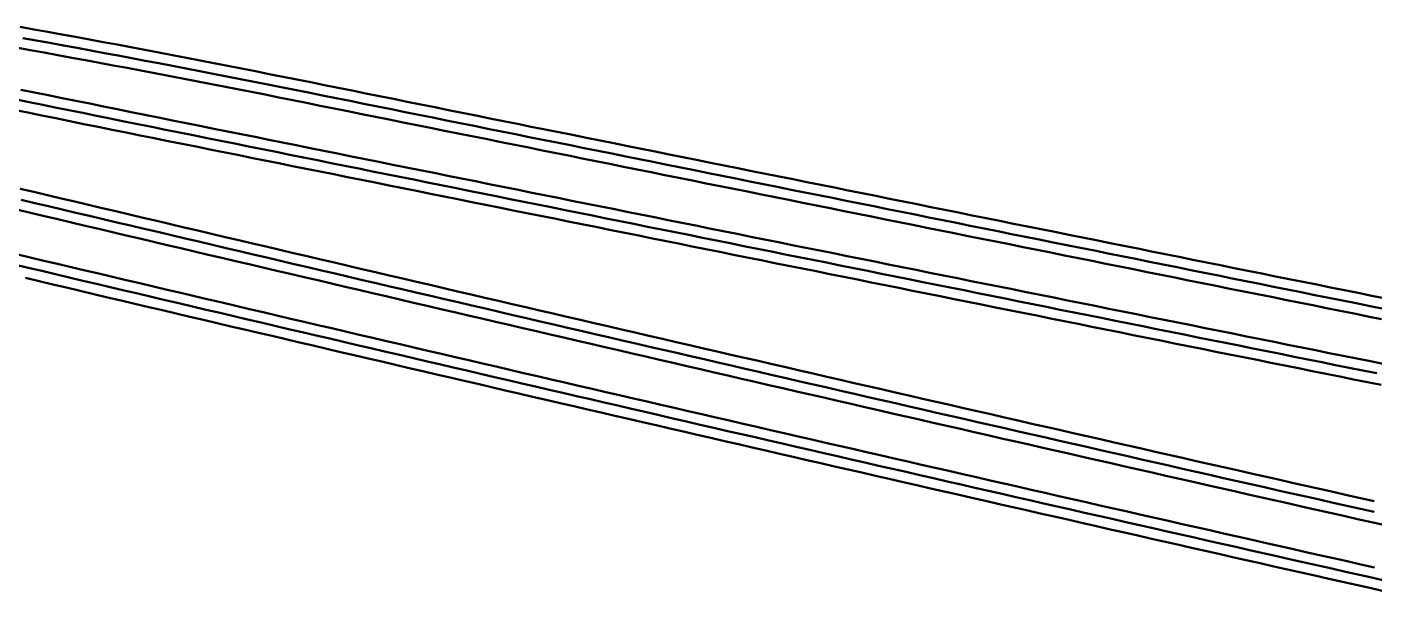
# Model space of a CAD drawing. Header units: millimetres. Extents: x 2688706 to 2690835, y 1254387 to 1255241.
# Drawn here: x 2689380.1 to 2689476, y 1254870.9 to 1254911.1 of the extents above; entities that cross this region are included whole.
import ezdxf

# ---------------------------------------------------------------- set-up
doc = ezdxf.new("R2010")
doc.units = ezdxf.units.MM
doc.layers.add('BS-TR-B-Gleisstrang-LinieGeometrie', color=7, linetype='Continuous')
doc.layers.add('BS-TR-N-Gleisstrang-LinieGeometrie', color=7, linetype='Continuous')

msp = doc.modelspace()

# ---------------------------------------------------------------- linework, layer by layer
at = {"layer": 'BS-TR-B-Gleisstrang-LinieGeometrie', "lineweight": 50}
for points in [[(2689379.84, 1254910.265, 454.733), (2689380.81, 1254910.09, 454.737), (2689381.78, 1254909.914, 454.74), (2689382.75, 1254909.737, 454.743), (2689383.719, 1254909.559, 454.747), (2689384.689, 1254909.38, 454.75), (2689385.658, 1254909.2, 454.753), (2689386.627, 1254909.019, 454.756), (2689387.596, 1254908.837, 454.759), (2689388.564, 1254908.654, 454.762), (2689389.533, 1254908.47, 454.764), (2689390.501, 1254908.285, 454.767), (2689391.469, 1254908.099, 454.769), (2689392.437, 1254907.912, 454.772), (2689393.405, 1254907.724, 454.774), (2689394.372, 1254907.535, 454.776), (2689395.339, 1254907.345, 454.778), (2689396.306, 1254907.154, 454.78), (2689397.273, 1254906.962, 454.782), (2689398.24, 1254906.769, 454.784), (2689399.206, 1254906.575, 454.786), (2689399.206, 1254906.575, 454.786), (2689400.187, 1254906.377, 454.787), (2689401.168, 1254906.18, 454.789), (2689402.149, 1254905.982, 454.79), (2689403.13, 1254905.785, 454.792), (2689404.11, 1254905.587, 454.793), (2689405.091, 1254905.39, 454.794), (2689406.072, 1254905.192, 454.795), (2689407.053, 1254904.995, 454.796), (2689408.034, 1254904.797, 454.797), (2689409.014, 1254904.6, 454.798), (2689409.995, 1254904.402, 454.798), (2689410.976, 1254904.205, 454.799), (2689411.957, 1254904.007, 454.799), (2689412.938, 1254903.81, 454.8), (2689413.918, 1254903.612, 454.8), (2689414.899, 1254903.415, 454.8), (2689415.88, 1254903.217, 454.8), (2689416.861, 1254903.02, 454.8), (2689417.842, 1254902.822, 454.8), (2689418.822, 1254902.625, 454.8), (2689419.803, 1254902.427, 454.8), (2689420.784, 1254902.23, 454.8), (2689421.765, 1254902.032, 454.8), (2689422.746, 1254901.835, 454.8), (2689423.727, 1254901.637, 454.8), (2689424.707, 1254901.44, 454.8), (2689425.688, 1254901.242, 454.8), (2689426.669, 1254901.045, 454.8), (2689427.65, 1254900.848, 454.8), (2689428.631, 1254900.65, 454.8), (2689429.611, 1254900.453, 454.8), (2689430.592, 1254900.255, 454.8), (2689431.573, 1254900.058, 454.8), (2689432.554, 1254899.86, 454.8), (2689433.535, 1254899.663, 454.8), (2689434.515, 1254899.465, 454.8), (2689435.496, 1254899.268, 454.8), (2689436.477, 1254899.07, 454.8), (2689437.458, 1254898.873, 454.8), (2689438.439, 1254898.675, 454.8), (2689439.419, 1254898.478, 454.8), (2689440.4, 1254898.28, 454.8), (2689441.381, 1254898.083, 454.8), (2689442.362, 1254897.885, 454.8), (2689443.343, 1254897.688, 454.8), (2689444.323, 1254897.49, 454.8), (2689445.304, 1254897.293, 454.8), (2689446.285, 1254897.095, 454.8), (2689447.266, 1254896.898, 454.8), (2689448.247, 1254896.7, 454.8), (2689449.227, 1254896.503, 454.8), (2689450.208, 1254896.305, 454.8), (2689451.189, 1254896.108, 454.8), (2689452.17, 1254895.91, 454.8), (2689453.151, 1254895.713, 454.8), (2689454.131, 1254895.515, 454.8), (2689455.112, 1254895.318, 454.8), (2689456.093, 1254895.121, 454.8), (2689457.074, 1254894.923, 454.8), (2689458.055, 1254894.726, 454.8), (2689459.035, 1254894.528, 454.8), (2689460.016, 1254894.331, 454.8), (2689460.997, 1254894.133, 454.8), (2689461.978, 1254893.936, 454.8), (2689462.959, 1254893.738, 454.8), (2689463.94, 1254893.541, 454.8), (2689464.92, 1254893.343, 454.8), (2689465.901, 1254893.146, 454.8), (2689466.882, 1254892.948, 454.8), (2689467.863, 1254892.751, 454.8), (2689468.844, 1254892.553, 454.8), (2689469.824, 1254892.356, 454.8), (2689470.805, 1254892.158, 454.8), (2689471.786, 1254891.961, 454.8), (2689472.767, 1254891.763, 454.8), (2689473.748, 1254891.566, 454.8), (2689474.728, 1254891.368, 454.8), (2689475.709, 1254891.171, 454.8), (2689476.69, 1254890.973, 454.8)], [(2689379.193, 1254905.925, 454.8), (2689380.176, 1254905.725, 454.8), (2689381.159, 1254905.525, 454.8), (2689382.143, 1254905.325, 454.8), (2689383.126, 1254905.126, 454.8), (2689384.109, 1254904.927, 454.8), (2689385.093, 1254904.728, 454.8), (2689386.076, 1254904.529, 454.8), (2689387.06, 1254904.33, 454.8), (2689388.043, 1254904.132, 454.8), (2689389.027, 1254903.933, 454.8), (2689390.01, 1254903.735, 454.8), (2689390.994, 1254903.536, 454.8), (2689391.977, 1254903.338, 454.8), (2689392.961, 1254903.14, 454.8), (2689393.944, 1254902.942, 454.8), (2689394.928, 1254902.744, 454.8), (2689395.912, 1254902.546, 454.8), (2689396.895, 1254902.348, 454.8), (2689396.895, 1254902.348, 454.8), (2689397.874, 1254902.15, 454.8), (2689398.853, 1254901.953, 454.8), (2689399.832, 1254901.756, 454.8), (2689400.811, 1254901.559, 454.8), (2689401.79, 1254901.362, 454.8), (2689402.769, 1254901.165, 454.8), (2689403.747, 1254900.968, 454.8), (2689404.726, 1254900.771, 454.8), (2689405.705, 1254900.574, 454.8), (2689406.684, 1254900.377, 454.8), (2689407.663, 1254900.179, 454.8), (2689408.642, 1254899.982, 454.8), (2689409.621, 1254899.785, 454.8), (2689410.6, 1254899.588, 454.8), (2689411.578, 1254899.391, 454.8), (2689412.557, 1254899.194, 454.8), (2689413.536, 1254898.997, 454.8), (2689414.515, 1254898.8, 454.8), (2689415.494, 1254898.603, 454.8), (2689416.473, 1254898.406, 454.8), (2689417.452, 1254898.209, 454.8), (2689418.431, 1254898.011, 454.8), (2689419.41, 1254897.814, 454.8), (2689420.388, 1254897.617, 454.8), (2689421.367, 1254897.42, 454.8), (2689422.346, 1254897.223, 454.8), (2689423.325, 1254897.026, 454.8), (2689424.304, 1254896.829, 454.8), (2689425.283, 1254896.632, 454.8), (2689426.262, 1254896.435, 454.8), (2689427.241, 1254896.238, 454.8), (2689428.22, 1254896.04, 454.8), (2689429.198, 1254895.843, 454.8), (2689430.177, 1254895.646, 454.8), (2689431.156, 1254895.449, 454.8), (2689432.135, 1254895.252, 454.8), (2689433.114, 1254895.055, 454.8), (2689434.093, 1254894.858, 454.8), (2689435.072, 1254894.661, 454.8), (2689436.051, 1254894.464, 454.8), (2689437.03, 1254894.267, 454.8), (2689438.008, 1254894.069, 454.8), (2689438.987, 1254893.872, 454.8), (2689439.966, 1254893.675, 454.8), (2689440.945, 1254893.478, 454.8), (2689441.924, 1254893.281, 454.8), (2689442.903, 1254893.084, 454.8), (2689443.882, 1254892.887, 454.8), (2689444.861, 1254892.69, 454.8), (2689445.839, 1254892.493, 454.8), (2689446.818, 1254892.296, 454.8), (2689447.797, 1254892.099, 454.8), (2689448.776, 1254891.901, 454.8), (2689449.755, 1254891.704, 454.8), (2689450.734, 1254891.507, 454.8), (2689451.713, 1254891.31, 454.8), (2689452.692, 1254891.113, 454.8), (2689453.671, 1254890.916, 454.8), (2689454.649, 1254890.719, 454.8), (2689455.628, 1254890.522, 454.8), (2689456.607, 1254890.325, 454.8), (2689457.586, 1254890.128, 454.8), (2689458.565, 1254889.93, 454.8), (2689459.544, 1254889.733, 454.8), (2689460.523, 1254889.536, 454.8), (2689461.502, 1254889.339, 454.8), (2689462.481, 1254889.142, 454.8), (2689463.459, 1254888.945, 454.8), (2689464.438, 1254888.748, 454.8), (2689465.417, 1254888.551, 454.8), (2689466.396, 1254888.354, 454.8), (2689467.375, 1254888.157, 454.8), (2689468.354, 1254887.959, 454.8), (2689469.333, 1254887.762, 454.8), (2689470.312, 1254887.565, 454.8), (2689471.291, 1254887.368, 454.8), (2689472.269, 1254887.171, 454.8), (2689473.248, 1254886.974, 454.8), (2689474.227, 1254886.777, 454.8), (2689475.206, 1254886.58, 454.8), (2689476.185, 1254886.383, 454.8)], [(2689379.739, 1254898.745, 454.8), (2689380.71, 1254898.515, 454.8), (2689381.681, 1254898.285, 454.8), (2689382.653, 1254898.055, 454.8), (2689383.624, 1254897.826, 454.8), (2689384.595, 1254897.596, 454.8), (2689385.566, 1254897.367, 454.8), (2689386.537, 1254897.138, 454.8), (2689387.509, 1254896.908, 454.8), (2689388.48, 1254896.679, 454.8), (2689389.451, 1254896.45, 454.8), (2689390.422, 1254896.222, 454.8), (2689391.394, 1254895.993, 454.8), (2689392.365, 1254895.764, 454.8), (2689393.336, 1254895.536, 454.8), (2689394.308, 1254895.307, 454.8), (2689395.279, 1254895.079, 454.8), (2689396.251, 1254894.851, 454.8), (2689397.222, 1254894.623, 454.8), (2689398.194, 1254894.395, 454.8), (2689399.165, 1254894.167, 454.8), (2689400.137, 1254893.939, 454.8), (2689401.109, 1254893.711, 454.8), (2689402.08, 1254893.484, 454.8), (2689403.052, 1254893.256, 454.8), (2689404.023, 1254893.029, 454.8), (2689404.995, 1254892.802, 454.8), (2689405.967, 1254892.575, 454.8), (2689406.939, 1254892.348, 454.8), (2689407.91, 1254892.121, 454.8), (2689408.882, 1254891.894, 454.8), (2689409.854, 1254891.667, 454.8), (2689410.826, 1254891.441, 454.8), (2689411.798, 1254891.214, 454.8), (2689412.77, 1254890.988, 454.8), (2689413.742, 1254890.762, 454.8), (2689414.713, 1254890.536, 454.8), (2689415.685, 1254890.309, 454.8), (2689416.657, 1254890.084, 454.8), (2689417.629, 1254889.858, 454.8), (2689418.601, 1254889.632, 454.8), (2689419.574, 1254889.406, 454.8), (2689420.546, 1254889.181, 454.8), (2689421.518, 1254888.955, 454.8), (2689422.49, 1254888.73, 454.8), (2689423.462, 1254888.505, 454.8), (2689424.434, 1254888.28, 454.8), (2689425.407, 1254888.055, 454.8), (2689426.379, 1254887.83, 454.8), (2689427.351, 1254887.605, 454.8), (2689428.323, 1254887.381, 454.8), (2689429.296, 1254887.156, 454.8), (2689430.268, 1254886.932, 454.8), (2689431.24, 1254886.707, 454.8), (2689432.213, 1254886.483, 454.8), (2689433.185, 1254886.259, 454.8), (2689434.158, 1254886.035, 454.8), (2689435.13, 1254885.811, 454.8), (2689436.103, 1254885.587, 454.8), (2689437.075, 1254885.364, 454.8), (2689438.048, 1254885.14, 454.8), (2689439.02, 1254884.917, 454.8), (2689439.993, 1254884.693, 454.8), (2689440.965, 1254884.47, 454.8), (2689441.938, 1254884.247, 454.8), (2689442.911, 1254884.024, 454.8), (2689443.883, 1254883.801, 454.8), (2689444.856, 1254883.578, 454.8), (2689445.829, 1254883.356, 454.8), (2689446.802, 1254883.133, 454.8), (2689447.774, 1254882.91, 454.8), (2689448.747, 1254882.688, 454.8), (2689449.72, 1254882.466, 454.8), (2689450.693, 1254882.244, 454.8), (2689451.666, 1254882.022, 454.8), (2689452.639, 1254881.8, 454.8), (2689453.612, 1254881.578, 454.8), (2689454.585, 1254881.356, 454.8), (2689455.558, 1254881.134, 454.8), (2689456.531, 1254880.913, 454.8), (2689457.504, 1254880.692, 454.8), (2689458.477, 1254880.47, 454.8), (2689459.45, 1254880.249, 454.8), (2689460.423, 1254880.028, 454.8), (2689461.396, 1254879.807, 454.8), (2689462.369, 1254879.586, 454.8), (2689463.342, 1254879.365, 454.8), (2689464.316, 1254879.145, 454.8), (2689465.289, 1254878.924, 454.8), (2689466.262, 1254878.704, 454.8), (2689467.235, 1254878.483, 454.8), (2689468.209, 1254878.263, 454.8), (2689469.182, 1254878.043, 454.8), (2689470.155, 1254877.823, 454.8), (2689471.129, 1254877.603, 454.8), (2689472.102, 1254877.383, 454.8), (2689473.076, 1254877.164, 454.8), (2689474.049, 1254876.944, 454.8), (2689475.022, 1254876.725, 454.8), (2689475.996, 1254876.505, 454.8)], [(2689379.247, 1254894.134, 454.995), (2689380.223, 1254893.903, 454.988), (2689381.198, 1254893.673, 454.982), (2689382.174, 1254893.442, 454.975), (2689383.149, 1254893.211, 454.969), (2689384.124, 1254892.981, 454.962), (2689385.1, 1254892.751, 454.956), (2689386.075, 1254892.52, 454.949), (2689387.051, 1254892.29, 454.943), (2689388.026, 1254892.06, 454.936), (2689389.002, 1254891.83, 454.93), (2689389.978, 1254891.601, 454.923), (2689390.953, 1254891.371, 454.917), (2689391.929, 1254891.141, 454.911), (2689392.905, 1254890.912, 454.905), (2689393.88, 1254890.683, 454.899), (2689394.856, 1254890.453, 454.893), (2689395.832, 1254890.224, 454.888), (2689396.807, 1254889.995, 454.882), (2689397.783, 1254889.766, 454.877), (2689398.759, 1254889.537, 454.872), (2689399.735, 1254889.309, 454.867), (2689400.711, 1254889.08, 454.863), (2689401.687, 1254888.852, 454.858), (2689402.663, 1254888.623, 454.854), (2689403.639, 1254888.395, 454.85), (2689404.615, 1254888.167, 454.846), (2689405.591, 1254887.939, 454.842), (2689406.567, 1254887.711, 454.838), (2689407.543, 1254887.483, 454.835), (2689408.519, 1254887.255, 454.831), (2689409.495, 1254887.028, 454.828), (2689410.471, 1254886.8, 454.825), (2689411.447, 1254886.573, 454.822), (2689412.423, 1254886.346, 454.82), (2689413.4, 1254886.118, 454.817), (2689414.376, 1254885.891, 454.815), (2689415.352, 1254885.664, 454.813), (2689416.328, 1254885.437, 454.811), (2689417.305, 1254885.211, 454.809), (2689418.281, 1254884.984, 454.807), (2689419.257, 1254884.758, 454.806), (2689420.234, 1254884.531, 454.805), (2689421.21, 1254884.305, 454.803), (2689422.187, 1254884.079, 454.802), (2689423.163, 1254883.853, 454.802), (2689424.139, 1254883.627, 454.801), (2689425.116, 1254883.401, 454.8), (2689426.093, 1254883.175, 454.8), (2689427.069, 1254882.949, 454.8), (2689428.046, 1254882.724, 454.8), (2689429.022, 1254882.498, 454.8), (2689429.999, 1254882.273, 454.8), (2689430.976, 1254882.048, 454.8), (2689431.952, 1254881.823, 454.8), (2689432.929, 1254881.598, 454.8), (2689433.906, 1254881.373, 454.8), (2689434.882, 1254881.148, 454.8), (2689435.859, 1254880.923, 454.8), (2689436.836, 1254880.699, 454.8), (2689437.813, 1254880.474, 454.8), (2689438.79, 1254880.25, 454.8), (2689439.767, 1254880.026, 454.8), (2689440.744, 1254879.802, 454.8), (2689441.721, 1254879.577, 454.8), (2689442.697, 1254879.354, 454.8), (2689443.674, 1254879.13, 454.8), (2689444.651, 1254878.906, 454.8), (2689445.628, 1254878.682, 454.8), (2689446.606, 1254878.459, 454.8), (2689447.583, 1254878.236, 454.8), (2689448.56, 1254878.012, 454.8), (2689449.537, 1254877.789, 454.8), (2689450.514, 1254877.566, 454.8), (2689451.491, 1254877.343, 454.8), (2689452.468, 1254877.12, 454.8), (2689453.446, 1254876.898, 454.8), (2689454.423, 1254876.675, 454.8), (2689455.4, 1254876.453, 454.8), (2689456.378, 1254876.23, 454.8), (2689457.355, 1254876.008, 454.8), (2689458.332, 1254875.786, 454.8), (2689459.31, 1254875.564, 454.8), (2689460.287, 1254875.342, 454.8), (2689461.264, 1254875.12, 454.8), (2689462.242, 1254874.898, 454.8), (2689463.219, 1254874.676, 454.8), (2689464.197, 1254874.455, 454.8), (2689465.174, 1254874.234, 454.8), (2689466.152, 1254874.012, 454.8), (2689467.13, 1254873.791, 454.8), (2689468.107, 1254873.57, 454.8), (2689469.085, 1254873.349, 454.8), (2689470.062, 1254873.128, 454.8), (2689471.04, 1254872.907, 454.8), (2689472.018, 1254872.687, 454.8), (2689472.996, 1254872.466, 454.8), (2689473.973, 1254872.246, 454.8), (2689474.951, 1254872.025, 454.8), (2689475.929, 1254871.805, 454.8), (2689476.907, 1254871.585, 454.8)]]:
    msp.add_polyline3d(points, dxfattribs=at)
at = {"layer": 'BS-TR-N-Gleisstrang-LinieGeometrie', "color": 1, "lineweight": 50, "true_color": 0xff0000}
for points in [[(2689379.659, 1254911.06, 454.719), (2689380.645, 1254910.882, 454.723), (2689381.632, 1254910.703, 454.728), (2689382.618, 1254910.524, 454.732), (2689383.604, 1254910.343, 454.736), (2689384.59, 1254910.161, 454.74), (2689385.575, 1254909.978, 454.744), (2689386.561, 1254909.795, 454.747), (2689387.546, 1254909.61, 454.751), (2689388.531, 1254909.424, 454.755), (2689389.516, 1254909.237, 454.758), (2689390.5, 1254909.049, 454.761), (2689391.485, 1254908.86, 454.764), (2689392.469, 1254908.67, 454.767), (2689393.453, 1254908.479, 454.77), (2689394.437, 1254908.286, 454.773), (2689395.42, 1254908.093, 454.775), (2689396.404, 1254907.899, 454.778), (2689397.387, 1254907.704, 454.78), (2689398.37, 1254907.507, 454.782), (2689399.353, 1254907.31, 454.784), (2689399.353, 1254907.31, 454.784), (2689400.333, 1254907.113, 454.786), (2689401.314, 1254906.915, 454.788), (2689402.295, 1254906.718, 454.79), (2689403.275, 1254906.52, 454.791), (2689404.256, 1254906.323, 454.793), (2689405.237, 1254906.125, 454.794), (2689406.217, 1254905.928, 454.795), (2689407.198, 1254905.73, 454.796), (2689408.179, 1254905.533, 454.797), (2689409.159, 1254905.336, 454.798), (2689410.14, 1254905.138, 454.799), (2689411.121, 1254904.941, 454.799), (2689412.101, 1254904.743, 454.8), (2689413.082, 1254904.546, 454.8), (2689414.063, 1254904.348, 454.8), (2689415.044, 1254904.151, 454.8), (2689416.024, 1254903.953, 454.8), (2689417.005, 1254903.756, 454.8), (2689417.986, 1254903.558, 454.8), (2689418.966, 1254903.361, 454.8), (2689419.947, 1254903.164, 454.8), (2689420.928, 1254902.966, 454.8), (2689421.908, 1254902.769, 454.8), (2689422.889, 1254902.571, 454.8), (2689423.87, 1254902.374, 454.8), (2689424.85, 1254902.176, 454.8), (2689425.831, 1254901.979, 454.8), (2689426.812, 1254901.781, 454.8), (2689427.792, 1254901.584, 454.8), (2689428.773, 1254901.386, 454.8), (2689429.754, 1254901.189, 454.8), (2689430.734, 1254900.991, 454.8), (2689431.715, 1254900.794, 454.8), (2689432.696, 1254900.597, 454.8), (2689433.676, 1254900.399, 454.8), (2689434.657, 1254900.202, 454.8), (2689435.638, 1254900.004, 454.8), (2689436.619, 1254899.807, 454.8), (2689437.599, 1254899.609, 454.8), (2689438.58, 1254899.412, 454.8), (2689439.561, 1254899.214, 454.8), (2689440.541, 1254899.017, 454.8), (2689441.522, 1254898.819, 454.8), (2689442.503, 1254898.622, 454.8), (2689443.483, 1254898.424, 454.8), (2689444.464, 1254898.227, 454.8), (2689445.445, 1254898.03, 454.8), (2689446.425, 1254897.832, 454.8), (2689447.406, 1254897.635, 454.8), (2689448.387, 1254897.437, 454.8), (2689449.367, 1254897.24, 454.8), (2689450.348, 1254897.042, 454.8), (2689451.329, 1254896.845, 454.8), (2689452.309, 1254896.647, 454.8), (2689453.29, 1254896.45, 454.8), (2689454.271, 1254896.252, 454.8), (2689455.252, 1254896.055, 454.8), (2689456.232, 1254895.858, 454.8), (2689457.213, 1254895.66, 454.8), (2689458.194, 1254895.463, 454.8), (2689459.174, 1254895.265, 454.8), (2689460.155, 1254895.068, 454.8), (2689461.136, 1254894.87, 454.8), (2689462.116, 1254894.673, 454.8), (2689463.097, 1254894.475, 454.8), (2689464.078, 1254894.278, 454.8), (2689465.058, 1254894.08, 454.8), (2689466.039, 1254893.883, 454.8), (2689467.02, 1254893.685, 454.8), (2689468, 1254893.488, 454.8), (2689468.981, 1254893.291, 454.8), (2689469.962, 1254893.093, 454.8), (2689470.942, 1254892.896, 454.8), (2689471.923, 1254892.698, 454.8), (2689472.904, 1254892.501, 454.8), (2689473.885, 1254892.303, 454.8), (2689474.865, 1254892.106, 454.8), (2689475.846, 1254891.908, 454.8), (2689476.827, 1254891.711, 454.8)], [(2689379.395, 1254909.583, 454.745), (2689380.38, 1254909.406, 454.748), (2689381.365, 1254909.228, 454.751), (2689382.35, 1254909.048, 454.754), (2689383.334, 1254908.868, 454.756), (2689384.318, 1254908.686, 454.759), (2689385.302, 1254908.504, 454.761), (2689386.286, 1254908.32, 454.764), (2689387.269, 1254908.136, 454.766), (2689388.253, 1254907.95, 454.768), (2689389.236, 1254907.763, 454.77), (2689390.219, 1254907.576, 454.772), (2689391.202, 1254907.387, 454.774), (2689392.184, 1254907.197, 454.776), (2689393.166, 1254907.006, 454.778), (2689394.149, 1254906.814, 454.779), (2689395.131, 1254906.621, 454.781), (2689396.112, 1254906.428, 454.782), (2689397.094, 1254906.233, 454.784), (2689398.075, 1254906.037, 454.785), (2689399.056, 1254905.84, 454.786), (2689399.056, 1254905.84, 454.786), (2689400.037, 1254905.642, 454.787), (2689401.018, 1254905.445, 454.789), (2689401.998, 1254905.247, 454.79), (2689402.979, 1254905.05, 454.792), (2689403.96, 1254904.852, 454.793), (2689404.941, 1254904.655, 454.794), (2689405.921, 1254904.457, 454.795), (2689406.902, 1254904.26, 454.796), (2689407.883, 1254904.063, 454.797), (2689408.863, 1254903.865, 454.798), (2689409.844, 1254903.668, 454.798), (2689410.825, 1254903.47, 454.799), (2689411.805, 1254903.273, 454.799), (2689412.786, 1254903.075, 454.8), (2689413.767, 1254902.878, 454.8), (2689414.747, 1254902.68, 454.8), (2689415.728, 1254902.483, 454.8), (2689416.709, 1254902.285, 454.8), (2689417.689, 1254902.088, 454.8), (2689418.67, 1254901.89, 454.8), (2689419.651, 1254901.693, 454.8), (2689420.631, 1254901.496, 454.8), (2689421.612, 1254901.298, 454.8), (2689422.593, 1254901.101, 454.8), (2689423.574, 1254900.903, 454.8), (2689424.554, 1254900.706, 454.8), (2689425.535, 1254900.508, 454.8), (2689426.516, 1254900.311, 454.8), (2689427.496, 1254900.113, 454.8), (2689428.477, 1254899.916, 454.8), (2689429.458, 1254899.718, 454.8), (2689430.438, 1254899.521, 454.8), (2689431.419, 1254899.324, 454.8), (2689432.4, 1254899.126, 454.8), (2689433.38, 1254898.929, 454.8), (2689434.361, 1254898.731, 454.8), (2689435.342, 1254898.534, 454.8), (2689436.322, 1254898.336, 454.8), (2689437.303, 1254898.139, 454.8), (2689438.284, 1254897.941, 454.8), (2689439.264, 1254897.744, 454.8), (2689440.245, 1254897.546, 454.8), (2689441.226, 1254897.349, 454.8), (2689442.207, 1254897.151, 454.8), (2689443.187, 1254896.954, 454.8), (2689444.168, 1254896.757, 454.8), (2689445.149, 1254896.559, 454.8), (2689446.129, 1254896.362, 454.8), (2689447.11, 1254896.164, 454.8), (2689448.091, 1254895.967, 454.8), (2689449.071, 1254895.769, 454.8), (2689450.052, 1254895.572, 454.8), (2689451.033, 1254895.374, 454.8), (2689452.013, 1254895.177, 454.8), (2689452.994, 1254894.979, 454.8), (2689453.975, 1254894.782, 454.8), (2689454.955, 1254894.585, 454.8), (2689455.936, 1254894.387, 454.8), (2689456.917, 1254894.19, 454.8), (2689457.897, 1254893.992, 454.8), (2689458.878, 1254893.795, 454.8), (2689459.859, 1254893.597, 454.8), (2689460.84, 1254893.4, 454.8), (2689461.82, 1254893.202, 454.8), (2689462.801, 1254893.005, 454.8), (2689463.782, 1254892.807, 454.8), (2689464.762, 1254892.61, 454.8), (2689465.743, 1254892.412, 454.8), (2689466.724, 1254892.215, 454.8), (2689467.704, 1254892.018, 454.8), (2689468.685, 1254891.82, 454.8), (2689469.666, 1254891.623, 454.8), (2689470.646, 1254891.425, 454.8), (2689471.627, 1254891.228, 454.8), (2689472.608, 1254891.03, 454.8), (2689473.588, 1254890.833, 454.8), (2689474.569, 1254890.635, 454.8), (2689475.55, 1254890.438, 454.8), (2689476.53, 1254890.24, 454.8)], [(2689379.704, 1254906.586, 454.789), (2689380.685, 1254906.387, 454.789), (2689381.665, 1254906.188, 454.79), (2689382.646, 1254905.989, 454.791), (2689383.626, 1254905.79, 454.791), (2689384.607, 1254905.592, 454.792), (2689385.587, 1254905.393, 454.792), (2689386.568, 1254905.195, 454.793), (2689387.548, 1254904.996, 454.794), (2689388.529, 1254904.798, 454.794), (2689389.51, 1254904.6, 454.795), (2689390.49, 1254904.403, 454.796), (2689391.471, 1254904.205, 454.796), (2689392.452, 1254904.007, 454.797), (2689392.452, 1254904.007, 454.797), (2689393.432, 1254903.81, 454.798), (2689394.412, 1254903.613, 454.798), (2689395.392, 1254903.415, 454.799), (2689396.372, 1254903.218, 454.799), (2689397.351, 1254903.021, 454.799), (2689398.331, 1254902.824, 454.8), (2689399.311, 1254902.626, 454.8), (2689400.291, 1254902.429, 454.8), (2689401.271, 1254902.232, 454.8), (2689402.251, 1254902.034, 454.8), (2689403.231, 1254901.837, 454.8), (2689404.211, 1254901.64, 454.8), (2689405.191, 1254901.442, 454.8), (2689406.171, 1254901.245, 454.8), (2689407.151, 1254901.048, 454.8), (2689408.131, 1254900.85, 454.8), (2689409.111, 1254900.653, 454.8), (2689410.091, 1254900.456, 454.8), (2689411.071, 1254900.258, 454.8), (2689412.051, 1254900.061, 454.8), (2689413.031, 1254899.864, 454.8), (2689414.011, 1254899.667, 454.8), (2689414.991, 1254899.469, 454.8), (2689415.971, 1254899.272, 454.8), (2689416.95, 1254899.075, 454.8), (2689417.93, 1254898.877, 454.8), (2689418.91, 1254898.68, 454.8), (2689419.89, 1254898.483, 454.8), (2689420.87, 1254898.285, 454.8), (2689421.85, 1254898.088, 454.8), (2689422.83, 1254897.891, 454.8), (2689423.81, 1254897.693, 454.8), (2689424.79, 1254897.496, 454.8), (2689425.77, 1254897.299, 454.8), (2689426.75, 1254897.101, 454.8), (2689427.73, 1254896.904, 454.8), (2689428.71, 1254896.707, 454.8), (2689429.69, 1254896.51, 454.8), (2689430.67, 1254896.312, 454.8), (2689431.65, 1254896.115, 454.8), (2689432.63, 1254895.918, 454.8), (2689433.61, 1254895.72, 454.8), (2689434.59, 1254895.523, 454.8), (2689435.57, 1254895.326, 454.8), (2689436.549, 1254895.128, 454.8), (2689437.529, 1254894.931, 454.8), (2689438.509, 1254894.734, 454.8), (2689439.489, 1254894.536, 454.8), (2689440.469, 1254894.339, 454.8), (2689441.449, 1254894.142, 454.8), (2689442.429, 1254893.944, 454.8), (2689443.409, 1254893.747, 454.8), (2689444.389, 1254893.55, 454.8), (2689445.369, 1254893.353, 454.8), (2689446.349, 1254893.155, 454.8), (2689447.329, 1254892.958, 454.8), (2689448.309, 1254892.761, 454.8), (2689449.289, 1254892.563, 454.8), (2689450.269, 1254892.366, 454.8), (2689451.249, 1254892.169, 454.8), (2689452.229, 1254891.971, 454.8), (2689453.209, 1254891.774, 454.8), (2689454.189, 1254891.577, 454.8), (2689455.169, 1254891.379, 454.8), (2689456.148, 1254891.182, 454.8), (2689457.128, 1254890.985, 454.8), (2689458.108, 1254890.788, 454.8), (2689459.088, 1254890.59, 454.8), (2689460.068, 1254890.393, 454.8), (2689461.048, 1254890.196, 454.8), (2689462.028, 1254889.998, 454.8), (2689463.008, 1254889.801, 454.8), (2689463.988, 1254889.604, 454.8), (2689464.968, 1254889.406, 454.8), (2689465.948, 1254889.209, 454.8), (2689466.928, 1254889.012, 454.8), (2689467.908, 1254888.814, 454.8), (2689468.888, 1254888.617, 454.8), (2689469.868, 1254888.42, 454.8), (2689470.848, 1254888.222, 454.8), (2689471.828, 1254888.025, 454.8), (2689472.808, 1254887.828, 454.8), (2689473.788, 1254887.631, 454.8), (2689474.768, 1254887.433, 454.8), (2689475.747, 1254887.236, 454.8), (2689476.727, 1254887.039, 454.8)], [(2689379.207, 1254905.157, 454.812), (2689380.206, 1254904.954, 454.812), (2689381.205, 1254904.751, 454.811), (2689382.204, 1254904.548, 454.81), (2689383.203, 1254904.345, 454.809), (2689384.202, 1254904.143, 454.809), (2689385.202, 1254903.941, 454.808), (2689386.201, 1254903.738, 454.807), (2689387.2, 1254903.536, 454.807), (2689388.199, 1254903.335, 454.806), (2689389.199, 1254903.133, 454.805), (2689390.198, 1254902.931, 454.804), (2689391.197, 1254902.73, 454.804), (2689391.197, 1254902.73, 454.804), (2689392.178, 1254902.533, 454.803), (2689393.158, 1254902.335, 454.802), (2689394.139, 1254902.138, 454.802), (2689395.119, 1254901.94, 454.801), (2689396.1, 1254901.743, 454.801), (2689397.08, 1254901.546, 454.8), (2689398.061, 1254901.348, 454.8), (2689399.041, 1254901.151, 454.8), (2689400.022, 1254900.953, 454.8), (2689401.002, 1254900.756, 454.8), (2689401.983, 1254900.558, 454.8), (2689402.963, 1254900.361, 454.8), (2689403.944, 1254900.164, 454.8), (2689404.924, 1254899.966, 454.8), (2689405.905, 1254899.769, 454.8), (2689406.885, 1254899.571, 454.8), (2689407.866, 1254899.374, 454.8), (2689408.846, 1254899.176, 454.8), (2689409.827, 1254898.979, 454.8), (2689410.807, 1254898.782, 454.8), (2689411.788, 1254898.584, 454.8), (2689412.768, 1254898.387, 454.8), (2689413.749, 1254898.189, 454.8), (2689414.729, 1254897.992, 454.8), (2689415.71, 1254897.795, 454.8), (2689416.691, 1254897.597, 454.8), (2689417.671, 1254897.4, 454.8), (2689418.652, 1254897.202, 454.8), (2689419.632, 1254897.005, 454.8), (2689420.613, 1254896.807, 454.8), (2689421.593, 1254896.61, 454.8), (2689422.574, 1254896.413, 454.8), (2689423.554, 1254896.215, 454.8), (2689424.535, 1254896.018, 454.8), (2689425.515, 1254895.82, 454.8), (2689426.496, 1254895.623, 454.8), (2689427.476, 1254895.425, 454.8), (2689428.457, 1254895.228, 454.8), (2689429.437, 1254895.031, 454.8), (2689430.418, 1254894.833, 454.8), (2689431.398, 1254894.636, 454.8), (2689432.379, 1254894.438, 454.8), (2689433.359, 1254894.241, 454.8), (2689434.34, 1254894.043, 454.8), (2689435.32, 1254893.846, 454.8), (2689436.301, 1254893.649, 454.8), (2689437.281, 1254893.451, 454.8), (2689438.262, 1254893.254, 454.8), (2689439.242, 1254893.056, 454.8), (2689440.223, 1254892.859, 454.8), (2689441.203, 1254892.661, 454.8), (2689442.184, 1254892.464, 454.8), (2689443.164, 1254892.267, 454.8), (2689444.145, 1254892.069, 454.8), (2689445.125, 1254891.872, 454.8), (2689446.106, 1254891.674, 454.8), (2689447.086, 1254891.477, 454.8), (2689448.067, 1254891.279, 454.8), (2689449.047, 1254891.082, 454.8), (2689450.028, 1254890.885, 454.8), (2689451.008, 1254890.687, 454.8), (2689451.989, 1254890.49, 454.8), (2689452.969, 1254890.292, 454.8), (2689453.95, 1254890.095, 454.8), (2689454.93, 1254889.898, 454.8), (2689455.911, 1254889.7, 454.8), (2689456.892, 1254889.503, 454.8), (2689457.872, 1254889.305, 454.8), (2689458.853, 1254889.108, 454.8), (2689459.833, 1254888.91, 454.8), (2689460.814, 1254888.713, 454.8), (2689461.794, 1254888.516, 454.8), (2689462.775, 1254888.318, 454.8), (2689463.755, 1254888.121, 454.8), (2689464.736, 1254887.923, 454.8), (2689465.716, 1254887.726, 454.8), (2689466.697, 1254887.528, 454.8), (2689467.677, 1254887.331, 454.8), (2689468.658, 1254887.134, 454.8), (2689469.638, 1254886.936, 454.8), (2689470.619, 1254886.739, 454.8), (2689471.599, 1254886.541, 454.8), (2689472.58, 1254886.344, 454.8), (2689473.56, 1254886.146, 454.8), (2689474.541, 1254885.949, 454.8), (2689475.521, 1254885.752, 454.8), (2689476.502, 1254885.554, 454.8)], [(2689379.663, 1254899.534, 454.795), (2689380.635, 1254899.304, 454.795), (2689381.607, 1254899.074, 454.795), (2689382.579, 1254898.844, 454.795), (2689383.551, 1254898.614, 454.795), (2689384.523, 1254898.384, 454.795), (2689385.495, 1254898.154, 454.795), (2689386.467, 1254897.925, 454.795), (2689387.439, 1254897.695, 454.795), (2689388.411, 1254897.466, 454.795), (2689389.383, 1254897.237, 454.795), (2689390.355, 1254897.008, 454.795), (2689391.328, 1254896.779, 454.795), (2689392.3, 1254896.55, 454.795), (2689393.272, 1254896.321, 454.795), (2689394.244, 1254896.093, 454.795), (2689395.217, 1254895.864, 454.795), (2689396.189, 1254895.636, 454.795), (2689397.162, 1254895.407, 454.795), (2689398.134, 1254895.179, 454.795), (2689399.106, 1254894.951, 454.795), (2689400.079, 1254894.723, 454.795), (2689401.051, 1254894.495, 454.795), (2689402.024, 1254894.267, 454.795), (2689402.996, 1254894.04, 454.795), (2689403.969, 1254893.812, 454.795), (2689404.941, 1254893.585, 454.795), (2689405.914, 1254893.357, 454.795), (2689406.887, 1254893.13, 454.795), (2689407.859, 1254892.903, 454.795), (2689408.832, 1254892.676, 454.795), (2689409.805, 1254892.449, 454.795), (2689410.777, 1254892.222, 454.795), (2689411.75, 1254891.995, 454.795), (2689412.723, 1254891.769, 454.795), (2689413.696, 1254891.542, 454.795), (2689414.668, 1254891.316, 454.795), (2689415.641, 1254891.09, 454.795), (2689416.614, 1254890.864, 454.795), (2689417.587, 1254890.638, 454.795), (2689418.56, 1254890.412, 454.795), (2689419.533, 1254890.186, 454.795), (2689420.506, 1254889.96, 454.795), (2689421.479, 1254889.734, 454.795), (2689422.452, 1254889.509, 454.795), (2689423.425, 1254889.283, 454.795), (2689424.398, 1254889.058, 454.795), (2689425.371, 1254888.833, 454.795), (2689426.344, 1254888.608, 454.795), (2689427.317, 1254888.383, 454.795), (2689428.291, 1254888.158, 454.795), (2689429.264, 1254887.933, 454.795), (2689430.237, 1254887.709, 454.795), (2689431.21, 1254887.484, 454.795), (2689432.184, 1254887.26, 454.795), (2689433.157, 1254887.035, 454.795), (2689434.13, 1254886.811, 454.795), (2689435.103, 1254886.587, 454.795), (2689436.077, 1254886.363, 454.795), (2689437.05, 1254886.139, 454.795), (2689438.024, 1254885.915, 454.795), (2689438.997, 1254885.692, 454.795), (2689439.971, 1254885.468, 454.795), (2689440.944, 1254885.245, 454.795), (2689441.918, 1254885.021, 454.795), (2689442.891, 1254884.798, 454.795), (2689443.865, 1254884.575, 454.795), (2689444.838, 1254884.352, 454.795), (2689445.812, 1254884.129, 454.795), (2689446.786, 1254883.906, 454.795), (2689447.759, 1254883.683, 454.795), (2689448.733, 1254883.461, 454.795), (2689449.707, 1254883.238, 454.795), (2689450.68, 1254883.016, 454.795), (2689451.654, 1254882.793, 454.795), (2689452.628, 1254882.571, 454.795), (2689453.602, 1254882.349, 454.795), (2689454.576, 1254882.127, 454.795), (2689455.549, 1254881.905, 454.795), (2689456.523, 1254881.684, 454.795), (2689457.497, 1254881.462, 454.795), (2689458.471, 1254881.241, 454.795), (2689459.445, 1254881.019, 454.795), (2689460.419, 1254880.798, 454.795), (2689461.393, 1254880.577, 454.795), (2689462.367, 1254880.356, 454.795), (2689463.341, 1254880.135, 454.795), (2689464.315, 1254879.914, 454.795), (2689465.289, 1254879.693, 454.795), (2689466.264, 1254879.472, 454.795), (2689467.238, 1254879.252, 454.795), (2689468.212, 1254879.031, 454.795), (2689469.186, 1254878.811, 454.795), (2689470.16, 1254878.591, 454.795), (2689471.135, 1254878.371, 454.795), (2689472.109, 1254878.151, 454.795), (2689473.083, 1254877.931, 454.795), (2689474.058, 1254877.711, 454.795), (2689475.032, 1254877.491, 454.795), (2689476.006, 1254877.272, 454.795)], [(2689379.436, 1254898.046, 454.805), (2689380.408, 1254897.816, 454.805), (2689381.381, 1254897.586, 454.805), (2689382.353, 1254897.356, 454.805), (2689383.325, 1254897.126, 454.805), (2689384.297, 1254896.896, 454.805), (2689385.27, 1254896.666, 454.805), (2689386.242, 1254896.437, 454.805), (2689387.214, 1254896.207, 454.805), (2689388.187, 1254895.978, 454.805), (2689389.159, 1254895.749, 454.805), (2689390.131, 1254895.52, 454.805), (2689391.104, 1254895.291, 454.805), (2689392.076, 1254895.062, 454.805), (2689393.049, 1254894.833, 454.805), (2689394.021, 1254894.604, 454.805), (2689394.994, 1254894.376, 454.805), (2689395.966, 1254894.147, 454.805), (2689396.939, 1254893.919, 454.805), (2689397.912, 1254893.691, 454.805), (2689398.884, 1254893.463, 454.805), (2689399.857, 1254893.235, 454.805), (2689400.83, 1254893.007, 454.805), (2689401.802, 1254892.779, 454.805), (2689402.775, 1254892.551, 454.805), (2689403.748, 1254892.324, 454.805), (2689404.721, 1254892.096, 454.805), (2689405.693, 1254891.869, 454.805), (2689406.666, 1254891.641, 454.805), (2689407.639, 1254891.414, 454.805), (2689408.612, 1254891.187, 454.805), (2689409.585, 1254890.96, 454.805), (2689410.558, 1254890.733, 454.805), (2689411.531, 1254890.507, 454.805), (2689412.504, 1254890.28, 454.805), (2689413.477, 1254890.053, 454.805), (2689414.45, 1254889.827, 454.805), (2689415.423, 1254889.601, 454.805), (2689416.396, 1254889.374, 454.805), (2689417.369, 1254889.148, 454.805), (2689418.342, 1254888.922, 454.805), (2689419.316, 1254888.697, 454.805), (2689420.289, 1254888.471, 454.805), (2689421.262, 1254888.245, 454.805), (2689422.235, 1254888.02, 454.805), (2689423.208, 1254887.794, 454.805), (2689424.182, 1254887.569, 454.805), (2689425.155, 1254887.344, 454.805), (2689426.128, 1254887.118, 454.805), (2689427.102, 1254886.893, 454.805), (2689428.075, 1254886.669, 454.805), (2689429.049, 1254886.444, 454.805), (2689430.022, 1254886.219, 454.805), (2689430.995, 1254885.994, 454.805), (2689431.969, 1254885.77, 454.805), (2689432.942, 1254885.546, 454.805), (2689433.916, 1254885.321, 454.805), (2689434.89, 1254885.097, 454.805), (2689435.863, 1254884.873, 454.805), (2689436.837, 1254884.649, 454.805), (2689437.81, 1254884.425, 454.805), (2689438.784, 1254884.202, 454.805), (2689439.758, 1254883.978, 454.805), (2689440.732, 1254883.755, 454.805), (2689441.705, 1254883.531, 454.805), (2689442.679, 1254883.308, 454.805), (2689443.653, 1254883.085, 454.805), (2689444.627, 1254882.862, 454.805), (2689445.6, 1254882.639, 454.805), (2689446.574, 1254882.416, 454.805), (2689447.548, 1254882.193, 454.805), (2689448.522, 1254881.971, 454.805), (2689449.496, 1254881.748, 454.805), (2689450.47, 1254881.526, 454.805), (2689451.444, 1254881.303, 454.805), (2689452.418, 1254881.081, 454.805), (2689453.392, 1254880.859, 454.805), (2689454.366, 1254880.637, 454.805), (2689455.34, 1254880.415, 454.805), (2689456.314, 1254880.193, 454.805), (2689457.288, 1254879.972, 454.805), (2689458.263, 1254879.75, 454.805), (2689459.237, 1254879.529, 454.805), (2689460.211, 1254879.307, 454.805), (2689461.185, 1254879.086, 454.805), (2689462.16, 1254878.865, 454.805), (2689463.134, 1254878.644, 454.805), (2689464.108, 1254878.423, 454.805), (2689465.082, 1254878.202, 454.805), (2689466.057, 1254877.982, 454.805), (2689467.031, 1254877.761, 454.805), (2689468.006, 1254877.541, 454.805), (2689468.98, 1254877.32, 454.805), (2689469.955, 1254877.1, 454.805), (2689470.929, 1254876.88, 454.805), (2689471.903, 1254876.66, 454.805), (2689472.878, 1254876.44, 454.805), (2689473.853, 1254876.22, 454.805), (2689474.827, 1254876, 454.805), (2689475.802, 1254875.781, 454.805), (2689476.776, 1254875.561, 454.805)], [(2689379.4, 1254894.869, 454.99), (2689380.375, 1254894.638, 454.983), (2689381.35, 1254894.407, 454.977), (2689382.325, 1254894.177, 454.97), (2689383.3, 1254893.946, 454.964), (2689384.275, 1254893.716, 454.957), (2689385.25, 1254893.486, 454.951), (2689386.225, 1254893.256, 454.944), (2689387.2, 1254893.026, 454.938), (2689388.175, 1254892.796, 454.932), (2689389.15, 1254892.566, 454.925), (2689390.125, 1254892.336, 454.919), (2689391.1, 1254892.107, 454.912), (2689392.075, 1254891.877, 454.906), (2689393.05, 1254891.648, 454.9), (2689394.025, 1254891.419, 454.894), (2689395.001, 1254891.19, 454.888), (2689395.976, 1254890.961, 454.883), (2689396.951, 1254890.732, 454.878), (2689397.926, 1254890.503, 454.872), (2689398.902, 1254890.274, 454.867), (2689399.877, 1254890.046, 454.863), (2689400.852, 1254889.817, 454.858), (2689401.828, 1254889.589, 454.853), (2689402.803, 1254889.361, 454.849), (2689403.779, 1254889.132, 454.845), (2689404.754, 1254888.904, 454.841), (2689405.73, 1254888.677, 454.837), (2689406.705, 1254888.449, 454.833), (2689407.681, 1254888.221, 454.83), (2689408.656, 1254887.993, 454.827), (2689409.632, 1254887.766, 454.823), (2689410.607, 1254887.539, 454.82), (2689411.583, 1254887.311, 454.818), (2689412.559, 1254887.084, 454.815), (2689413.534, 1254886.857, 454.812), (2689414.51, 1254886.63, 454.81), (2689415.486, 1254886.403, 454.808), (2689416.462, 1254886.176, 454.806), (2689417.437, 1254885.95, 454.804), (2689418.413, 1254885.723, 454.802), (2689419.389, 1254885.497, 454.801), (2689420.365, 1254885.271, 454.8), (2689421.341, 1254885.044, 454.798), (2689422.317, 1254884.818, 454.797), (2689423.293, 1254884.592, 454.797), (2689424.269, 1254884.367, 454.796), (2689425.245, 1254884.141, 454.795), (2689426.221, 1254883.915, 454.795), (2689427.197, 1254883.69, 454.795), (2689428.173, 1254883.464, 454.795), (2689429.149, 1254883.239, 454.795), (2689430.125, 1254883.014, 454.795), (2689431.101, 1254882.789, 454.795), (2689432.077, 1254882.564, 454.795), (2689433.053, 1254882.339, 454.795), (2689434.03, 1254882.114, 454.795), (2689435.006, 1254881.889, 454.795), (2689435.982, 1254881.665, 454.795), (2689436.958, 1254881.44, 454.795), (2689437.935, 1254881.216, 454.795), (2689438.911, 1254880.992, 454.795), (2689439.887, 1254880.767, 454.795), (2689440.864, 1254880.543, 454.795), (2689441.84, 1254880.32, 454.795), (2689442.817, 1254880.096, 454.795), (2689443.793, 1254879.872, 454.795), (2689444.77, 1254879.648, 454.795), (2689445.746, 1254879.425, 454.795), (2689446.723, 1254879.202, 454.795), (2689447.699, 1254878.978, 454.795), (2689448.676, 1254878.755, 454.795), (2689449.652, 1254878.532, 454.795), (2689450.629, 1254878.309, 454.795), (2689451.606, 1254878.086, 454.795), (2689452.582, 1254877.864, 454.795), (2689453.559, 1254877.641, 454.795), (2689454.536, 1254877.419, 454.795), (2689455.513, 1254877.196, 454.795), (2689456.489, 1254876.974, 454.795), (2689457.466, 1254876.752, 454.795), (2689458.443, 1254876.53, 454.795), (2689459.42, 1254876.308, 454.795), (2689460.397, 1254876.086, 454.795), (2689461.374, 1254875.864, 454.795), (2689462.351, 1254875.643, 454.795), (2689463.328, 1254875.421, 454.795), (2689464.304, 1254875.2, 454.795), (2689465.281, 1254874.978, 454.795), (2689466.259, 1254874.757, 454.795), (2689467.236, 1254874.536, 454.795), (2689468.213, 1254874.315, 454.795), (2689469.19, 1254874.094, 454.795), (2689470.167, 1254873.873, 454.795), (2689471.144, 1254873.653, 454.795), (2689472.121, 1254873.432, 454.795), (2689473.098, 1254873.212, 454.795), (2689474.076, 1254872.991, 454.795), (2689475.053, 1254872.771, 454.795), (2689476.03, 1254872.551, 454.795)], [(2689380.032, 1254893.178, 454.994), (2689381.007, 1254892.947, 454.987), (2689381.982, 1254892.717, 454.981), (2689382.957, 1254892.486, 454.974), (2689383.932, 1254892.256, 454.968), (2689384.907, 1254892.026, 454.961), (2689385.882, 1254891.795, 454.955), (2689386.857, 1254891.565, 454.948), (2689387.832, 1254891.336, 454.942), (2689388.807, 1254891.106, 454.935), (2689389.782, 1254890.876, 454.929), (2689390.758, 1254890.646, 454.922), (2689391.733, 1254890.417, 454.916), (2689392.708, 1254890.188, 454.91), (2689393.683, 1254889.958, 454.904), (2689394.659, 1254889.729, 454.899), (2689395.634, 1254889.5, 454.893), (2689396.609, 1254889.271, 454.888), (2689397.585, 1254889.042, 454.883), (2689398.56, 1254888.814, 454.878), (2689399.536, 1254888.585, 454.873), (2689400.511, 1254888.357, 454.868), (2689401.487, 1254888.128, 454.864), (2689402.462, 1254887.9, 454.859), (2689403.438, 1254887.672, 454.855), (2689404.413, 1254887.444, 454.851), (2689405.389, 1254887.216, 454.847), (2689406.364, 1254886.988, 454.843), (2689407.34, 1254886.76, 454.84), (2689408.316, 1254886.533, 454.837), (2689409.291, 1254886.305, 454.833), (2689410.267, 1254886.078, 454.83), (2689411.243, 1254885.85, 454.828), (2689412.219, 1254885.623, 454.825), (2689413.194, 1254885.396, 454.822), (2689414.17, 1254885.169, 454.82), (2689415.146, 1254884.942, 454.818), (2689416.122, 1254884.715, 454.816), (2689417.098, 1254884.489, 454.814), (2689418.074, 1254884.262, 454.812), (2689419.05, 1254884.036, 454.811), (2689420.026, 1254883.809, 454.809), (2689421.002, 1254883.583, 454.808), (2689421.978, 1254883.357, 454.807), (2689422.954, 1254883.131, 454.806), (2689423.93, 1254882.905, 454.806), (2689424.906, 1254882.679, 454.805), (2689425.882, 1254882.454, 454.805), (2689426.858, 1254882.228, 454.805), (2689427.834, 1254882.003, 454.805), (2689428.811, 1254881.777, 454.805), (2689429.787, 1254881.552, 454.805), (2689430.763, 1254881.327, 454.805), (2689431.739, 1254881.102, 454.805), (2689432.716, 1254880.877, 454.805), (2689433.692, 1254880.652, 454.805), (2689434.668, 1254880.428, 454.805), (2689435.645, 1254880.203, 454.805), (2689436.621, 1254879.979, 454.805), (2689437.597, 1254879.754, 454.805), (2689438.574, 1254879.53, 454.805), (2689439.55, 1254879.306, 454.805), (2689440.527, 1254879.082, 454.805), (2689441.503, 1254878.858, 454.805), (2689442.48, 1254878.634, 454.805), (2689443.456, 1254878.41, 454.805), (2689444.433, 1254878.187, 454.805), (2689445.41, 1254877.963, 454.805), (2689446.386, 1254877.74, 454.805), (2689447.363, 1254877.516, 454.805), (2689448.34, 1254877.293, 454.805), (2689449.316, 1254877.07, 454.805), (2689450.293, 1254876.847, 454.805), (2689451.27, 1254876.624, 454.805), (2689452.247, 1254876.402, 454.805), (2689453.224, 1254876.179, 454.805), (2689454.2, 1254875.957, 454.805), (2689455.177, 1254875.734, 454.805), (2689456.154, 1254875.512, 454.805), (2689457.131, 1254875.29, 454.805), (2689458.108, 1254875.068, 454.805), (2689459.085, 1254874.846, 454.805), (2689460.062, 1254874.624, 454.805), (2689461.039, 1254874.402, 454.805), (2689462.016, 1254874.18, 454.805), (2689462.993, 1254873.959, 454.805), (2689463.97, 1254873.737, 454.805), (2689464.947, 1254873.516, 454.805), (2689465.924, 1254873.295, 454.805), (2689466.902, 1254873.074, 454.805), (2689467.879, 1254872.853, 454.805), (2689468.856, 1254872.632, 454.805), (2689469.833, 1254872.411, 454.805), (2689470.81, 1254872.19, 454.805), (2689471.788, 1254871.97, 454.805), (2689472.765, 1254871.749, 454.805), (2689473.742, 1254871.529, 454.805), (2689474.72, 1254871.309, 454.805), (2689475.697, 1254871.089, 454.805), (2689476.675, 1254870.869, 454.805)]]:
    msp.add_polyline3d(points, dxfattribs=at)

doc.saveas('drawing.dxf')
